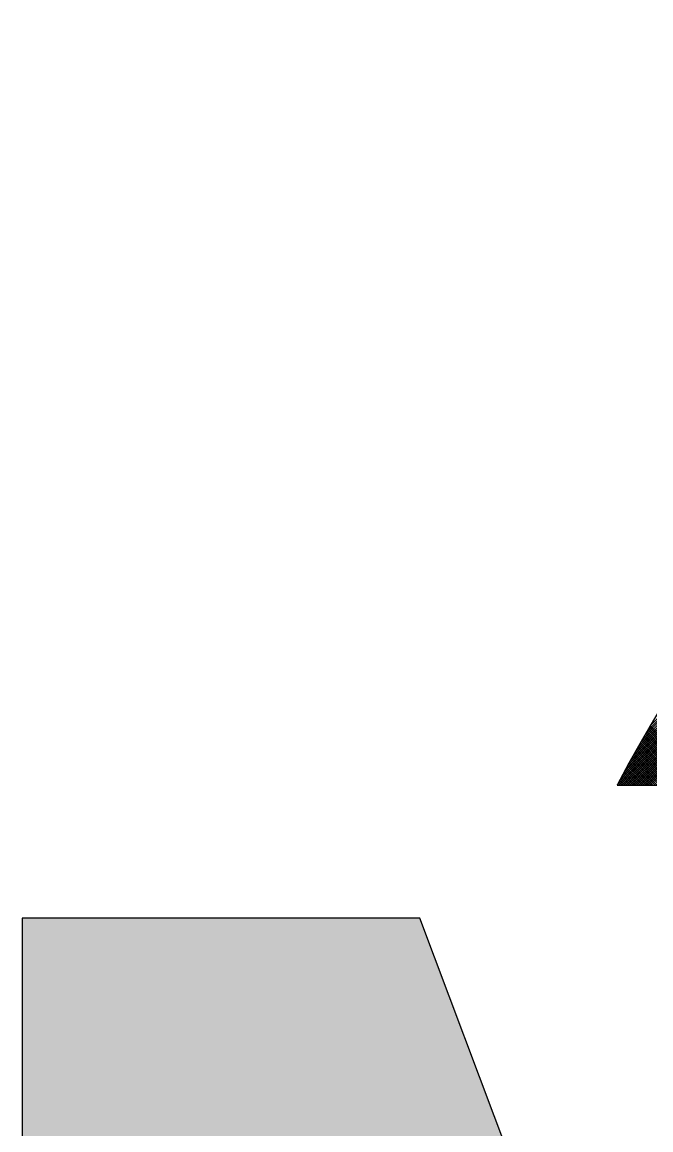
# Model space of a CAD drawing. Extents: x -29529 to 29888, y -30881 to 11129.
# Drawn here: x 23633.6 to 23889.8, y -28940.8 to -28489.1 of the extents above; entities that cross this region are included whole.
import ezdxf

# ---------------------------------------------------------------- set-up
doc = ezdxf.new("R2010")
doc.units = 0
doc.linetypes.add('XKITLINE00', pattern=[0])
doc.layers.get('0').update_dxf_attribs({"linetype": 'CONTINUOUS', "lineweight": 25})

# ---------------------------------------------------------------- blocks, each defined once
blk = doc.blocks.new('*D362')
at = {"color": 5}
for points in [[(536.3594, 16.4079), (535.3872, 18.9982), (533.7661, 18.9982)], [(533.7661, 18.9982), (533.7661, 15.1032), (534.738, 15.1032)], [(533.7661, 18.9982), (534.738, 15.1032), (534.738, 18.0222)], [(536.3594, 16.4079), (533.7661, 18.9982), (534.738, 18.0222)], [(537.3299, 18.9958), (536.3594, 16.4079), (535.9034, 15.1061)], [(537.3299, 18.9958), (535.9034, 15.1061), (536.8118, 15.1061)]]:
    blk.add_solid(points, dxfattribs=at)

msp = doc.modelspace()

# ---------------------------------------------------------------- linework, layer by layer
at = {"color": 5, "linetype": 'XKITLINE00'}
for p, q in [((23889.36, -28800.15), (24146.05, -28543.46)), ((23884.05, -28800.15), (24135.92, -28548.29)), ((23884.94, -28800.15), (24137.64, -28547.45)), ((23885.82, -28800.15), (24139.34, -28546.63)), ((23886.71, -28800.15), (24141.04, -28545.81)), ((23887.59, -28800.15), (24142.72, -28545.02)), ((23888.47, -28800.15), (24144.39, -28544.23)), ((23879.64, -28800.15), (24127.09, -28552.69)), ((23880.52, -28800.15), (24128.89, -28551.78)), ((23881.4, -28800.15), (24130.67, -28550.88)), ((23882.29, -28800.15), (24132.43, -28550)), ((23883.17, -28800.15), (24134.18, -28549.14)), ((23876.1, -28800.15), (24119.75, -28556.5)), ((23876.98, -28800.15), (24121.61, -28555.52)), ((23877.08, -28798.28), (24117.87, -28557.49)), ((23877.87, -28800.15), (24123.46, -28554.56)), ((23878.75, -28800.15), (24125.28, -28553.61)), ((23878.09, -28796.38), (24115.97, -28558.51)), ((23879.13, -28794.47), (24114.05, -28559.54)), ((23880.19, -28792.53), (24112.11, -28560.6)), ((23881.26, -28790.56), (24110.15, -28561.68)), ((23882.36, -28788.58), (24108.17, -28562.78)), ((23883.48, -28786.58), (24106.16, -28563.9)), ((23884.63, -28784.55), (24104.13, -28565.04)), ((23885.8, -28782.49), (24102.08, -28566.22)), ((23887, -28780.41), (24099.99, -28567.41)), ((23888.23, -28778.3), (24097.89, -28568.64)), ((23889.48, -28776.16), (24095.75, -28569.89)), ((23909.23, -28800.15), (23887.91, -28778.83)), ((23910.11, -28800.15), (23888.24, -28778.27)), ((23911, -28800.15), (23888.57, -28777.72)), ((23911.88, -28800.15), (23888.89, -28777.16)), ((23912.77, -28800.15), (23889.22, -28776.6)), ((23913.65, -28800.15), (23889.55, -28776.05)), ((23902.16, -28800.15), (23885.33, -28783.32)), ((23903.04, -28800.15), (23885.65, -28782.76)), ((23903.93, -28800.15), (23885.97, -28782.19)), ((23904.81, -28800.15), (23886.29, -28781.63)), ((23905.69, -28800.15), (23886.62, -28781.07)), ((23906.58, -28800.15), (23886.94, -28780.51)), ((23907.46, -28800.15), (23887.27, -28779.95)), ((23908.35, -28800.15), (23887.59, -28779.39)), ((23895.09, -28800.15), (23882.78, -28787.84)), ((23895.97, -28800.15), (23883.09, -28787.27)), ((23896.86, -28800.15), (23883.41, -28786.7)), ((23897.74, -28800.15), (23883.73, -28786.14)), ((23898.62, -28800.15), (23884.05, -28785.57)), ((23899.51, -28800.15), (23884.37, -28785.01)), ((23900.39, -28800.15), (23884.69, -28784.44)), ((23901.27, -28800.15), (23885.01, -28783.88)), ((23888.02, -28800.15), (23880.26, -28792.39)), ((23888.9, -28800.15), (23880.57, -28791.82)), ((23889.78, -28800.15), (23880.89, -28791.25)), ((23890.67, -28800.15), (23881.2, -28790.68)), ((23891.55, -28800.15), (23881.51, -28790.11)), ((23892.44, -28800.15), (23881.83, -28789.54)), ((23893.32, -28800.15), (23882.14, -28788.97)), ((23894.2, -28800.15), (23882.46, -28788.4)), ((23880.95, -28800.15), (23877.78, -28796.98)), ((23881.83, -28800.15), (23878.09, -28796.4)), ((23882.71, -28800.15), (23878.39, -28795.83)), ((23883.6, -28800.15), (23878.7, -28795.25)), ((23884.48, -28800.15), (23879.01, -28794.68)), ((23885.36, -28800.15), (23879.32, -28794.11)), ((23886.25, -28800.15), (23879.64, -28793.53)), ((23887.13, -28800.15), (23879.95, -28792.96)), ((23876.09, -28800.15), (23965.98, -28800.15)), ((23876.53, -28800.15), (23876.24, -28799.86)), ((23877.41, -28800.15), (23876.55, -28799.29)), ((23878.29, -28800.15), (23876.85, -28798.71)), ((23879.18, -28800.15), (23877.16, -28798.13)), ((23880.06, -28800.15), (23877.47, -28797.55)), ((23795.73, -28854.42), (23633.62, -28854.42)), ((23633.62, -28854.42), (23633.62, -29243.92)), ((23892.95, -29113.45), (23795.73, -28854.42))]:
    msp.add_line(p, q, dxfattribs=at)
msp.add_arc((24391.89, -29072.31), 583.2, 27.81814, 152.18186, dxfattribs=at)

# ---------------------------------------------------------------- block references
at = {"xscale": 100, "yscale": 100, "zscale": 100}
msp.add_blockref('*D362', (-29742.99, -30754.24), dxfattribs=at)

doc.saveas('drawing.dxf')
